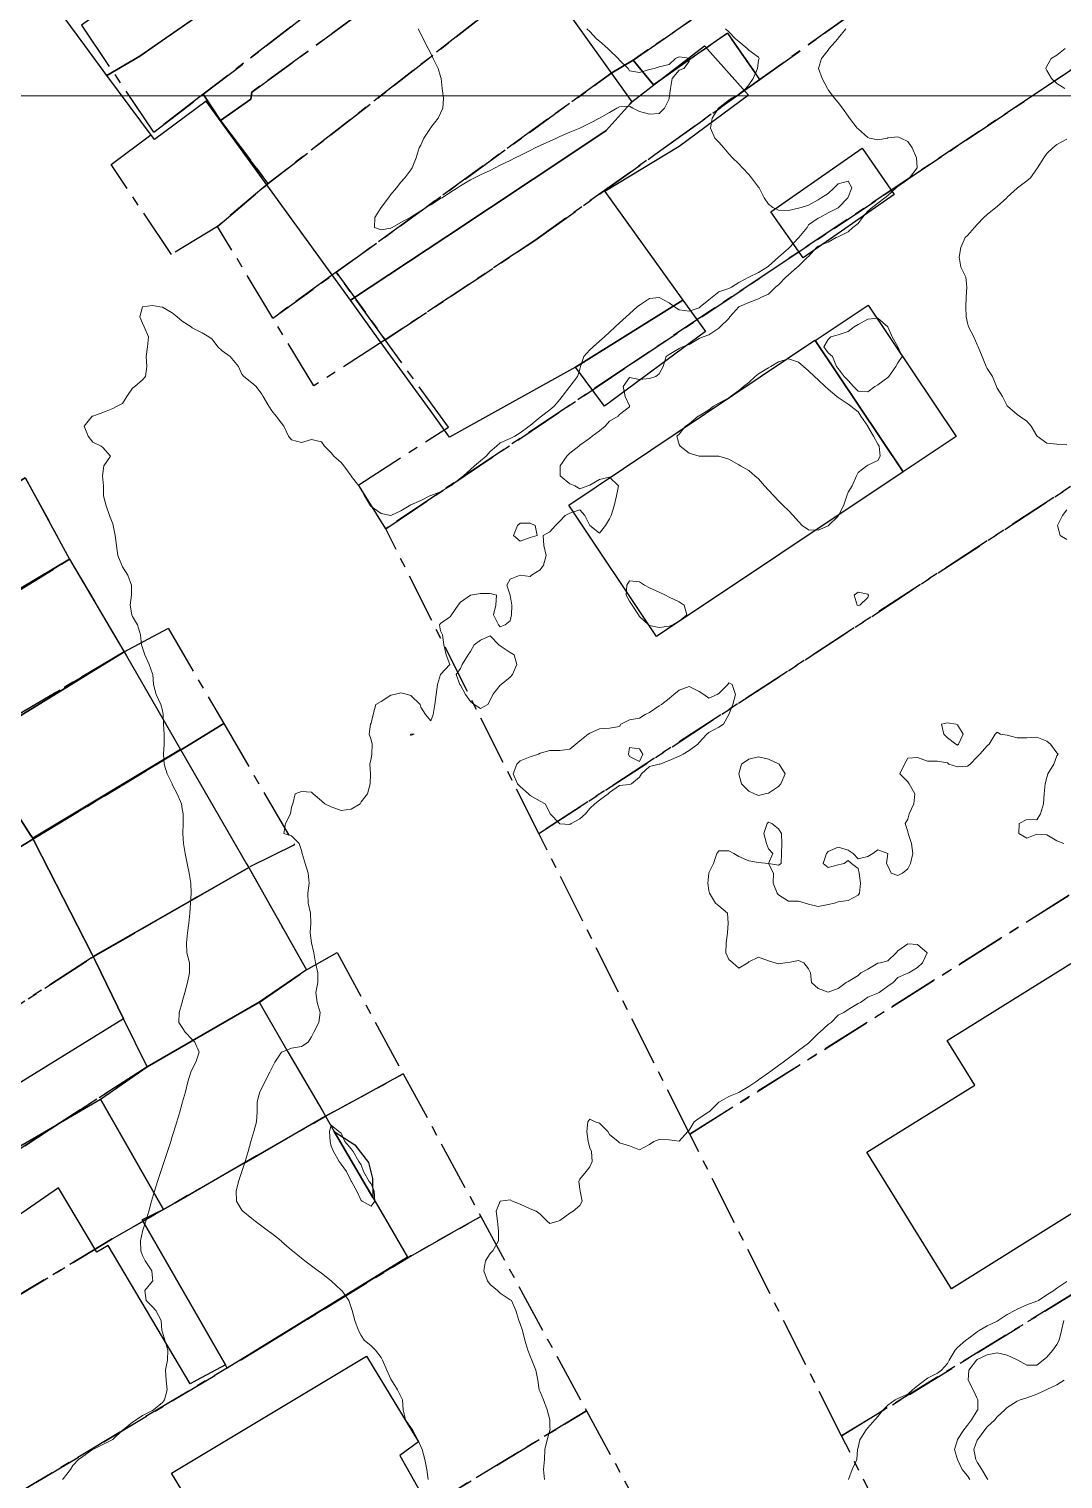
# Model space of a CAD drawing. Header units: centimetres. Extents: x 0 to 642158, y -847 to 649707.
# Drawn here: x 617301 to 617353.1, y 621317.8 to 621390.7 of the extents above; entities that cross this region are included whole.
import ezdxf

# ---------------------------------------------------------------- set-up
doc = ezdxf.new("R2010")
doc.units = ezdxf.units.CM
doc.header["$MEASUREMENT"] = 0
doc.linetypes.add('CENTERX2', pattern=[4, 2.5, -0.5, 0.5, -0.5])
doc.layers.add('MEV_grille', color=254, linetype='Continuous', lineweight=9)
doc.layers.add('WAL_topographie 0.5', color=253, linetype='Continuous', lineweight=20)
doc.layers.add('SPW_batiments', color=7, linetype='Continuous')
doc.layers.add('SPW_parcellaire cadastral', color=7, linetype='CENTERX2', lineweight=25, true_color=0xff0542)

# ---------------------------------------------------------------- blocks, each defined once
blk = doc.blocks.new('*U114')
at = {"layer": 'MEV_grille', "transparency": 33554687}
blk.add_lwpolyline([(-1338.461, 0), (1338.461, 0)], dxfattribs=at)
blk = doc.blocks.new('*U115')
at = {"layer": 'MEV_grille', "color": 0, "linetype": 'ByBlock', "lineweight": -2, "transparency": 16777216}
blk.add_blockref('*U114', (0, -1000), dxfattribs=at)

msp = doc.modelspace()

# ---------------------------------------------------------------- linework, layer by layer
at = {"layer": 'SPW_batiments'}
for points in [[(617304.961, 621388.402), (617303.471, 621390.419), (617302.803, 621391.323), (617302.478, 621391.764), (617310.443, 621397.567), (617313.057, 621398.674), (617314.946, 621399.473), (617319.055, 621402.591), (617321.153, 621399.911), (617312.618, 621393.556), (617306.619, 621389.367), (617304.961, 621388.402)], [(617331.366, 621387.069), (617331.284, 621386.977), (617330.082, 621385.629), (617328.546, 621384.607), (617322.066, 621380.297), (617317.21, 621377.093), (617309.96, 621387.099), (617307.348, 621385.17), (617306.661, 621386.1), (617304.961, 621388.402), (617306.619, 621389.367), (617307.746, 621390.154), (617312.618, 621393.556), (617321.153, 621399.911), (617322.697, 621397.941), (617323.297, 621398.384), (617323.967, 621397.444), (617331.366, 621387.069)], [(617333.935, 621377.098), (617328.534, 621373.725), (617322.202, 621370.205), (617321.356, 621371.372), (617318.715, 621375.017), (617317.21, 621377.093), (617322.066, 621380.297), (617328.546, 621384.607), (617330.082, 621385.629), (617331.284, 621386.977), (617331.366, 621387.069), (617335.031, 621389.883), (617337.247, 621387.411), (617333.75, 621384.829), (617330.008, 621382.569), (617333.935, 621377.098)], [(617338.371, 621381.537), (617342.954, 621384.733), (617344.573, 621382.413), (617339.989, 621379.216), (617338.371, 621381.537)], [(617333.935, 621377.098), (617335.072, 621375.513), (617329.987, 621371.758), (617328.534, 621373.725), (617333.935, 621377.098)], [(617345.024, 621368.458), (617340.596, 621375.059), (617343.258, 621376.845), (617347.689, 621370.24), (617345.024, 621368.458)], [(617340.596, 621375.059), (617345.024, 621368.458), (617332.618, 621360.162), (617328.194, 621366.78), (617340.582, 621375.08), (617340.596, 621375.059)], [(617303.084, 621364.06), (617294.843, 621359.155), (617292.631, 621362.898), (617292.507, 621363.108), (617300.853, 621368.161), (617303.084, 621364.06)], [(617303.195, 621363.857), (617305.729, 621359.557), (617305.828, 621359.39), (617298.213, 621354.723), (617297.68, 621354.356), (617294.843, 621359.155), (617303.084, 621364.06), (617303.195, 621363.857)], [(617305.941, 621359.195), (617308.665, 621354.477), (617301.224, 621350.014), (617301.103, 621350.203), (617298.213, 621354.723), (617305.828, 621359.39), (617305.941, 621359.195)], [(617298.213, 621354.723), (617301.103, 621350.203), (617301.224, 621350.014), (617301.313, 621349.841), (617304.203, 621344.195), (617304.271, 621344.061), (617304.37, 621343.859), (617305.801, 621340.926), (617296.813, 621335.393)], [(617311.978, 621348.734), (617312.091, 621348.539), (617304.271, 621344.061), (617304.203, 621344.195), (617301.313, 621349.841), (617301.224, 621350.014), (617308.665, 621354.477), (617311.978, 621348.734)], [(617312.197, 621348.358), (617314.997, 621343.392), (617312.614, 621341.758), (617306.982, 621338.507), (617305.801, 621340.926), (617304.37, 621343.859), (617304.271, 621344.061), (617312.091, 621348.539), (617312.197, 621348.358)], [(617359.632, 621334.948), (617347.449, 621327.346), (617343.198, 621334.212), (617348.631, 621337.596), (617347.231, 621339.829), (617353.947, 621344.013), (617359.632, 621334.948)], [(617314.061, 621339.273), (617315.798, 621336.292), (617315.952, 621336.027), (617307.799, 621331.325), (617304.643, 621336.892), (617306.982, 621338.507), (617312.614, 621341.758), (617314.061, 621339.273)], [(617307.799, 621331.325), (617306.733, 621330.808), (617310.92, 621323.51), (617309.485, 621322.74), (617309.152, 621322.562), (617305.016, 621329.524), (617304.449, 621329.191), (617302.516, 621332.424), (617299.033, 621330.024), (617297.491, 621332.335), (617297.299, 621332.623), (617298.062, 621333.061), (617304.643, 621336.892), (617307.799, 621331.325)], [(617316.401, 621335.257), (617318.332, 621331.941), (617318.975, 621330.839), (617320.084, 621328.935), (617311.017, 621323.342), (617310.92, 621323.51), (617306.733, 621330.808), (617307.799, 621331.325), (617315.952, 621336.027), (617316.401, 621335.257)], [(617317.432, 621334.593), (617318.115, 621333.693), (617318.315, 621332.893), (617318.332, 621331.941), (617316.401, 621335.257), (617317.432, 621334.593)], [(617321.106, 621316.449), (617312.383, 621311.187), (617312.229, 621311.441), (617308.2, 621318.058), (617318.016, 621323.959), (617320.634, 621319.643), (617319.7, 621318.959), (617321.106, 621316.449)]]:
    msp.add_lwpolyline(points, dxfattribs=at)
at = {"layer": 'SPW_parcellaire cadastral'}
for points in [[(617317.385, 621393.284), (617309.808, 621387.451), (617307.326, 621385.54), (617303.68, 621390.941), (617311.725, 621396.701), (617320.14, 621403.192), (617369.563, 621440.651), (617374.762, 621437.189), (617338.36, 621409.354), (617323.498, 621397.99), (617323.086, 621397.673), (617317.385, 621393.284)], [(617326.668, 621393.569), (617341.926, 621404.691), (617338.36, 621409.354), (617374.762, 621437.189), (617388.172, 621428.262), (617331.437, 621389.175), (617330.37, 621388.539), (617316.497, 621378.494), (617313.31, 621376.186), (617310.527, 621380.807), (617313.076, 621382.957), (617326.668, 621393.569)], [(617331.437, 621389.175), (617388.172, 621428.262), (617391.02, 621426.366), (617337.806, 621388.19), (617336.175, 621390.535), (617332.465, 621387.927), (617331.437, 621389.175)], [(617400.462, 621418.735), (617362.157, 621394.48), (617331.566, 621374.036), (617318.984, 621365.587), (617317.626, 621367.797), (617322.144, 621370.708), (617318.96, 621375.092), (617326.495, 621380.103), (617337.806, 621388.19), (617391.02, 621426.366), (617400.462, 621418.735)], [(617310.667, 621386.127), (617312.196, 621387.213), (617312.252, 621387.563), (617318.31, 621391.985), (617317.385, 621393.284), (617323.086, 621397.673), (617323.498, 621397.99), (617326.668, 621393.569), (617313.076, 621382.957), (617310.667, 621386.127)], [(617318.984, 621365.587), (617331.566, 621374.036), (617362.157, 621394.48), (617372.691, 621380.285), (617326.694, 621350.246), (617318.984, 621365.587)], [(617310.667, 621386.127), (617309.808, 621387.451), (617317.385, 621393.284), (617318.31, 621391.985), (617312.252, 621387.563), (617312.196, 621387.213), (617310.667, 621386.127)], [(617337.806, 621388.19), (617326.495, 621380.103), (617318.96, 621375.092), (617316.497, 621378.494), (617330.37, 621388.539), (617331.437, 621389.175), (617332.465, 621387.927), (617336.175, 621390.535), (617337.806, 621388.19)], [(617313.076, 621382.957), (617310.527, 621380.807), (617308.212, 621379.389), (617305.167, 621383.918), (617307.326, 621385.54), (617309.808, 621387.451), (617310.667, 621386.127), (617313.076, 621382.957)], [(617372.691, 621380.285), (617383.829, 621366.334), (617334.287, 621335.125), (617326.694, 621350.246), (617372.691, 621380.285)], [(617313.31, 621376.186), (617316.497, 621378.494), (617318.96, 621375.092), (617315.365, 621372.775), (617313.31, 621376.186)], [(617303.084, 621364.059), (617289.93, 621355.904), (617285.78, 621353.454), (617236.528, 621323.415), (617234.583, 621327.944), (617278.38, 621354.645), (617285.513, 621358.804), (617300.853, 621368.16), (617303.084, 621364.059)], [(617394.495, 621352.217), (617341.926, 621319.938), (617334.287, 621335.125), (617383.829, 621366.334), (617394.495, 621352.217)], [(617238.643, 621318.532), (617236.528, 621323.415), (617285.78, 621353.454), (617289.93, 621355.904), (617303.084, 621364.059), (617305.828, 621359.389), (617292.701, 621351.633), (617238.643, 621318.532)], [(617240.946, 621313.193), (617238.643, 621318.532), (617292.701, 621351.633), (617305.828, 621359.389), (617308.045, 621360.586), (617310.847, 621355.782), (617308.738, 621354.506), (617301.397, 621350.062), (617296.248, 621346.946), (617291.602, 621344.134), (617290.34, 621343.462), (617240.946, 621313.193)], [(617240.946, 621313.193), (617290.34, 621343.462), (617291.602, 621344.134), (617296.248, 621346.946), (617301.397, 621350.062), (617308.738, 621354.506), (617310.847, 621355.782), (617314.39, 621349.689), (617312.092, 621348.538), (617304.188, 621343.997), (617295.116, 621338.126), (617243.612, 621306.972), (617240.946, 621313.193)], [(617349.534, 621304.802), (617341.926, 621319.938), (617394.495, 621352.217), (617404.402, 621337.638), (617385.06, 621326.038), (617382.725, 621324.638), (617376.162, 621320.705), (617363.372, 621313.057), (617358.8, 621310.338), (617350.32, 621305.271), (617349.534, 621304.802)], [(617243.612, 621306.972), (617295.116, 621338.126), (617304.188, 621343.997), (617312.092, 621348.538), (617314.997, 621343.392), (617312.614, 621341.757), (617306.982, 621338.507), (617302.05, 621335.343), (617297.498, 621332.339), (617289.17, 621327.356), (617245.895, 621301.723), (617243.612, 621306.972)], [(617248.423, 621295.678), (617245.895, 621301.723), (617289.17, 621327.356), (617297.498, 621332.339), (617302.05, 621335.343), (617306.982, 621338.507), (617312.614, 621341.757), (617314.997, 621343.392), (617316.545, 621344.272), (617319.87, 621338.156), (617315.954, 621336.023), (617308.397, 621331.675), (617305.229, 621329.85), (617248.423, 621295.678)], [(617248.423, 621295.678), (617305.229, 621329.85), (617308.397, 621331.675), (617315.954, 621336.023), (617319.87, 621338.156), (617323.773, 621330.979), (617320.099, 621328.908), (617312.501, 621324.25), (617301.378, 621317.591), (617298.314, 621315.772), (617251.862, 621287.892), (617248.423, 621295.678)], [(617256.124, 621278.01), (617251.862, 621287.892), (617298.314, 621315.772), (617301.378, 621317.591), (617312.501, 621324.25), (617320.099, 621328.908), (617323.773, 621330.979), (617329.092, 621321.196), (617321.141, 621316.387), (617312.391, 621311.17), (617256.124, 621278.01)], [(617334.761, 621310.771), (617332.66, 621309.514), (617324.534, 621304.653), (617319.676, 621301.747), (617316.029, 621299.565), (617302.503, 621291.473), (617260.997, 621266.715), (617256.124, 621278.01), (617312.391, 621311.17), (617321.141, 621316.387), (617329.092, 621321.196), (617334.761, 621310.771)]]:
    msp.add_lwpolyline(points, dxfattribs=at)
at = {"layer": 'WAL_topographie 0.5'}
for points in [[(617336.088, 621390.75), (617336.25, 621390.598), (617336.593, 621390.25), (617336.75, 621390.103), (617337.177, 621389.75), (617337.25, 621389.676), (617337.75, 621389.313), (617337.77, 621389.25), (617337.75, 621389.167), (617337.688, 621388.75), (617337.467, 621388.25), (617337.25, 621387.929), (617337.11, 621387.75), (617336.75, 621387.466), (617336.377, 621387.25), (617336.25, 621387.159), (617335.75, 621386.772), (617335.722, 621386.75), (617335.405, 621386.25), (617335.333, 621385.75), (617335.552, 621385.25), (617335.75, 621385.04), (617335.994, 621384.75), (617336.25, 621384.46), (617336.426, 621384.25), (617336.75, 621383.945), (617336.94, 621383.75), (617337.25, 621383.413), (617337.391, 621383.25), (617337.75, 621382.782), (617337.772, 621382.75), (617338.021, 621382.25), (617338.25, 621381.922), (617338.47, 621381.75), (617338.75, 621381.621), (617339.25, 621381.6), (617339.75, 621381.715), (617339.882, 621381.75), (617340.25, 621381.88), (617340.75, 621382.14), (617340.893, 621382.25), (617341.25, 621382.452), (617341.551, 621382.75), (617341.75, 621382.943), (617342.25, 621383.088), (617342.432, 621382.75), (617342.25, 621382.272), (617342.237, 621382.25), (617341.76, 621381.75), (617341.75, 621381.742), (617341.25, 621381.49), (617340.823, 621381.25), (617340.75, 621381.226), (617340.25, 621380.882), (617340.184, 621380.75), (617339.766, 621380.25), (617339.75, 621380.233), (617339.305, 621379.75), (617339.25, 621379.694), (617338.75, 621379.252), (617338.748, 621379.25), (617338.25, 621378.804), (617338.184, 621378.75), (617337.75, 621378.489), (617337.253, 621378.25), (617337.25, 621378.249), (617336.75, 621377.978), (617336.388, 621377.75), (617336.25, 621377.68), (617335.75, 621377.505), (617335.417, 621377.25), (617335.25, 621377.114), (617334.811, 621376.75), (617334.75, 621376.709), (617334.25, 621376.538), (617333.75, 621376.61), (617333.511, 621376.75), (617333.25, 621376.963), (617332.75, 621377.224), (617332.25, 621377.182), (617331.75, 621376.844), (617331.645, 621376.75), (617331.25, 621376.403), (617331.083, 621376.25), (617330.75, 621375.946), (617330.535, 621375.75), (617330.25, 621375.488), (617329.989, 621375.25), (617329.75, 621375.037), (617329.424, 621374.75), (617329.25, 621374.595), (617328.948, 621374.25), (617328.793, 621373.75), (617328.75, 621373.612), (617328.635, 621373.25), (617328.25, 621372.753), (617328.248, 621372.75), (617327.861, 621372.25), (617327.75, 621372.1), (617327.463, 621371.75), (617327.25, 621371.575), (617326.821, 621371.25), (617326.75, 621371.197), (617326.25, 621370.787), (617326.203, 621370.75), (617325.75, 621370.41), (617325.491, 621370.25), (617325.25, 621370.124), (617324.75, 621369.906), (617324.555, 621369.75), (617324.25, 621369.471), (617324.035, 621369.25), (617323.75, 621369.004), (617323.456, 621368.75), (617323.25, 621368.577), (617322.893, 621368.25), (617322.75, 621368.128), (617322.261, 621367.75), (617322.25, 621367.741), (617321.75, 621367.455), (617321.25, 621367.267), (617321.2, 621367.25), (617320.75, 621367.016), (617320.25, 621366.785), (617320.161, 621366.75), (617319.75, 621366.486), (617319.25, 621366.26), (617318.75, 621366.354), (617318.25, 621366.706), (617318.215, 621366.75), (617317.922, 621367.25), (617317.75, 621367.562), (617317.635, 621367.75), (617317.25, 621368.238), (617317.241, 621368.25), (617316.886, 621368.75), (617316.75, 621368.921), (617316.379, 621369.25), (617316.25, 621369.404), (617315.904, 621369.75), (617315.75, 621369.96), (617315.25, 621370.08), (617314.75, 621369.936), (617314.25, 621370.068), (617314.102, 621370.25), (617313.86, 621370.75), (617313.75, 621370.895), (617313.482, 621371.25), (617313.25, 621371.521), (617313.112, 621371.75), (617312.825, 621372.25), (617312.75, 621372.365), (617312.464, 621372.75), (617312.25, 621372.938), (617311.847, 621373.25), (617311.75, 621373.375), (617311.58, 621373.75), (617311.25, 621374.157), (617311.152, 621374.25), (617310.75, 621374.55), (617310.538, 621374.75), (617310.25, 621375.125), (617310.089, 621375.25), (617309.75, 621375.444), (617309.25, 621375.706), (617309.194, 621375.75), (617308.75, 621376.036), (617308.493, 621376.25), (617308.25, 621376.448), (617307.75, 621376.735), (617307.625, 621376.75), (617307.25, 621376.822), (617306.75, 621376.75), (617306.75, 621376.75), (617306.615, 621376.25), (617306.75, 621375.937), (617306.838, 621375.75), (617307.053, 621375.25), (617307, 621374.75), (617306.942, 621374.25), (617306.961, 621373.75), (617306.896, 621373.25), (617306.75, 621373.075), (617306.368, 621372.75), (617306.25, 621372.667), (617305.956, 621372.25), (617305.75, 621371.9), (617305.477, 621371.75), (617305.25, 621371.641), (617304.75, 621371.434), (617304.25, 621371.259), (617304.221, 621371.25), (617303.821, 621370.75), (617304.016, 621370.25), (617304.25, 621369.944), (617304.662, 621369.75), (617304.75, 621369.675), (617305.136, 621369.25), (617304.808, 621368.75), (617304.75, 621368.375), (617304.736, 621368.25), (617304.75, 621368.083), (617304.779, 621367.75), (617304.787, 621367.25), (617304.913, 621366.75), (617305.094, 621366.25), (617305.25, 621365.833), (617305.268, 621365.75), (617305.369, 621365.25), (617305.434, 621364.75), (617305.5, 621364.25), (617305.706, 621363.75), (617305.75, 621363.676), (617306.018, 621363.25), (617306.191, 621362.75), (617306.188, 621362.25), (617306.136, 621361.75), (617306.215, 621361.25), (617306.25, 621361.179), (617306.505, 621360.75), (617306.653, 621360.25), (617306.705, 621359.75), (617306.75, 621359.6), (617306.859, 621359.25), (617307.077, 621358.75), (617307.25, 621358.282), (617307.261, 621358.25), (617307.311, 621357.75), (617307.438, 621357.25), (617307.672, 621356.75), (617307.75, 621356.437), (617307.794, 621356.25), (617307.799, 621355.75), (617307.837, 621355.25), (617307.847, 621354.75), (617307.803, 621354.25), (617307.84, 621353.75), (617307.986, 621353.25), (617308.235, 621352.75), (617308.25, 621352.721), (617308.493, 621352.25), (617308.706, 621351.75), (617308.75, 621351.5), (617308.792, 621351.25), (617308.79, 621350.75), (617308.776, 621350.25), (617308.814, 621349.75), (617308.9, 621349.25), (617309, 621348.75), (617309.1, 621348.25), (617309.179, 621347.75), (617309.198, 621347.25), (617309.168, 621346.75), (617309.127, 621346.25), (617309.083, 621345.75), (617309.018, 621345.25), (617308.961, 621344.75), (617308.985, 621344.25), (617309.114, 621343.75), (617309.116, 621343.25), (617309.012, 621342.75), (617308.879, 621342.25), (617308.75, 621341.778), (617308.742, 621341.75), (617308.596, 621341.25), (617308.583, 621340.75), (617308.75, 621340.483), (617308.899, 621340.25), (617309.25, 621339.888), (617309.38, 621339.75), (617309.599, 621339.25), (617309.428, 621338.75), (617309.25, 621338.402), (617309.182, 621338.25), (617309.024, 621337.75), (617308.91, 621337.25), (617308.77, 621336.75), (617308.75, 621336.683), (617308.624, 621336.25), (617308.483, 621335.75), (617308.33, 621335.25), (617308.25, 621335), (617308.167, 621334.75), (617308, 621334.25), (617307.833, 621333.75), (617307.75, 621333.5), (617307.668, 621333.25), (617307.508, 621332.75), (617307.35, 621332.25), (617307.25, 621331.917), (617307.201, 621331.75), (617307.062, 621331.25), (617306.912, 621330.75), (617306.755, 621330.25), (617306.75, 621330.224), (617306.649, 621329.75), (617306.667, 621329.25), (617306.75, 621329.026), (617306.886, 621328.75), (617307.219, 621328.25), (617307.25, 621327.875), (617307.263, 621327.75), (617307.25, 621327.732), (617306.864, 621327.25), (617306.928, 621326.75), (617307.25, 621326.441), (617307.417, 621326.25), (617307.685, 621325.75), (617307.725, 621325.25), (617307.75, 621325.167), (617307.873, 621324.75), (617308.019, 621324.25), (617308, 621323.75), (617307.912, 621323.25), (617307.936, 621322.75), (617307.984, 621322.25), (617307.862, 621321.75), (617307.75, 621321.625), (617307.298, 621321.25), (617307.25, 621321.22), (617306.75, 621320.963), (617306.437, 621320.75), (617306.25, 621320.623), (617305.771, 621320.25), (617305.75, 621320.228), (617305.25, 621319.766), (617305.219, 621319.75), (617304.75, 621319.511), (617304.25, 621319.262), (617304.232, 621319.25), (617303.75, 621318.906), (617303.531, 621318.75), (617303.25, 621318.442), (617303.122, 621318.25), (617302.75, 621317.775), (617302.723, 621317.75)], [(617342.133, 621390.75), (617341.75, 621390.274), (617341.726, 621390.25), (617341.306, 621389.75), (617341.25, 621389.669), (617340.905, 621389.25), (617340.755, 621388.75), (617340.952, 621388.25), (617341.207, 621387.75), (617341.25, 621387.683), (617341.567, 621387.25), (617341.75, 621387.033), (617341.974, 621386.75), (617342.25, 621386.357), (617342.327, 621386.25), (617342.71, 621385.75), (617342.75, 621385.708), (617343.25, 621385.284), (617343.333, 621385.25), (617343.75, 621385.157), (617344.231, 621385.25), (617344.25, 621385.254), (617344.75, 621385.313), (617344.91, 621385.25), (617345.25, 621385.078), (617345.479, 621384.75), (617345.687, 621384.25), (617345.719, 621383.75), (617345.348, 621383.25), (617345.25, 621383.171), (617344.75, 621382.818), (617344.675, 621382.75), (617344.25, 621382.355), (617344.094, 621382.25), (617343.75, 621381.973), (617343.463, 621381.75), (617343.25, 621381.564), (617342.978, 621381.25), (617342.75, 621380.945), (617342.489, 621380.75), (617342.25, 621380.529), (617341.75, 621380.284), (617341.647, 621380.25), (617341.25, 621380.012), (617340.75, 621379.813), (617340.668, 621379.75), (617340.25, 621379.296), (617340.213, 621379.25), (617339.75, 621378.806), (617339.685, 621378.75), (617339.25, 621378.367), (617339.122, 621378.25), (617338.75, 621377.871), (617338.603, 621377.75), (617338.25, 621377.387), (617337.892, 621377.25), (617337.75, 621377.164), (617337.25, 621376.969), (617336.75, 621376.752), (617336.746, 621376.75), (617336.306, 621376.25), (617336.25, 621376.167), (617335.815, 621375.75), (617335.75, 621375.683), (617335.25, 621375.35), (617334.957, 621375.25), (617334.75, 621375.167), (617334.25, 621374.86), (617333.912, 621374.75), (617333.75, 621374.661), (617333.25, 621374.365), (617333.1, 621374.25), (617332.94, 621373.75), (617332.75, 621373.386), (617332.583, 621373.25), (617332.25, 621373.15), (617331.75, 621373.104), (617331.25, 621373.204), (617330.927, 621372.75), (617331.032, 621372.25), (617331.25, 621371.778), (617331.261, 621371.75), (617331.25, 621371.719), (617330.75, 621371.343), (617330.676, 621371.25), (617330.25, 621371.004), (617330.026, 621370.75), (617329.75, 621370.51), (617329.373, 621370.25), (617329.25, 621370.148), (617328.75, 621369.794), (617328.697, 621369.75), (617328.25, 621369.4), (617328.107, 621369.25), (617327.758, 621368.75), (617327.767, 621368.25), (617328.25, 621367.849), (617328.509, 621367.75), (617328.75, 621367.599), (617329.156, 621367.75), (617329.25, 621367.775), (617329.75, 621368.06), (617330.25, 621368.184), (617330.696, 621367.75), (617330.605, 621367.25), (617330.482, 621366.75), (617330.325, 621366.25), (617330.25, 621366.083), (617330.05, 621365.75), (617329.75, 621365.375), (617329.25, 621365.75), (617329.25, 621365.75), (617329.009, 621366.25), (617328.75, 621366.538), (617328.25, 621366.375), (617328.021, 621366.25), (617327.75, 621365.967), (617327.523, 621365.75), (617327.25, 621365.434), (617326.9, 621365.25), (617326.95, 621364.75), (617327.067, 621364.25), (617326.933, 621363.75), (617326.75, 621363.521), (617326.317, 621363.25), (617326.25, 621363.187), (617325.75, 621363.25), (617325.25, 621363.05), (617325.073, 621362.75), (617325.25, 621362.25), (617325.25, 621362.25), (617325.339, 621361.75), (617325.31, 621361.25), (617325.25, 621360.95), (617325, 621360.75), (617324.75, 621360.659), (617324.667, 621360.75), (617324.417, 621361.25), (617324.525, 621361.75), (617324.562, 621362.25), (617324.25, 621362.333), (617323.75, 621362.339), (617323.25, 621362.25), (617323.25, 621362.25), (617322.75, 621361.9), (617322.625, 621361.75), (617322.298, 621361.25), (617322.25, 621361.173), (617321.75, 621360.825), (617321.687, 621360.75), (617321.75, 621360.45), (617321.841, 621360.25), (617321.908, 621359.75), (617322.032, 621359.25), (617322.219, 621358.75), (617321.75, 621358.25), (617321.75, 621358.25), (617321.593, 621357.75), (617321.521, 621357.25), (617321.454, 621356.75), (617321.38, 621356.25), (617321.25, 621355.925), (617320.99, 621356.25), (617320.75, 621356.603), (617320.726, 621356.75), (617320.25, 621357.205), (617320.077, 621357.25), (617319.75, 621357.333), (617319.411, 621357.25), (617319.25, 621357.211), (617318.75, 621356.902), (617318.485, 621356.75), (617318.355, 621356.25), (617318.25, 621355.8), (617318.229, 621355.75), (617318.15, 621355.25), (617318.25, 621354.972), (617318.311, 621354.75), (617318.284, 621354.25), (617318.25, 621354.036), (617318.185, 621353.75), (617318.229, 621353.25), (617318.208, 621352.75), (617318.071, 621352.25), (617317.75, 621351.841), (617317.694, 621351.75), (617317.25, 621351.474), (617316.75, 621351.406), (617316.25, 621351.588), (617315.926, 621351.75), (617315.75, 621351.9), (617315.338, 621352.25), (617315.25, 621352.329), (617314.75, 621352.369), (617314.438, 621352.25), (617314.306, 621351.75), (617314.25, 621351.583), (617314.19, 621351.25), (617313.941, 621350.75), (617313.865, 621350.25), (617314.25, 621350.136), (617314.628, 621349.75), (617314.75, 621349.406), (617314.782, 621349.25), (617314.926, 621348.75), (617315.079, 621348.25), (617315.127, 621347.75), (617315.074, 621347.25), (617315.087, 621346.75), (617315.198, 621346.25), (617315.219, 621345.75), (617315.183, 621345.25), (617315.25, 621344.75), (617315.25, 621344.75), (617315.375, 621344.25), (617315.457, 621343.75), (617315.571, 621343.25), (617315.568, 621342.75), (617315.468, 621342.25), (617315.534, 621341.75), (617315.68, 621341.25), (617315.617, 621340.75), (617315.362, 621340.25), (617315.25, 621340.026), (617315.087, 621339.75), (617314.75, 621339.53), (617314.25, 621339.449), (617313.765, 621339.25), (617313.75, 621339.242), (617313.411, 621338.75), (617313.25, 621338.44), (617313.154, 621338.25), (617312.903, 621337.75), (617312.75, 621337.446), (617312.654, 621337.25), (617312.522, 621336.75), (617312.52, 621336.25), (617312.486, 621335.75), (617312.35, 621335.25), (617312.25, 621334.917), (617312.201, 621334.75), (617312.062, 621334.25), (617311.91, 621333.75), (617311.75, 621333.25), (617311.75, 621333.25), (617311.587, 621332.75), (617311.463, 621332.25), (617311.471, 621331.75), (617311.75, 621331.297), (617311.789, 621331.25), (617312.25, 621330.877), (617312.417, 621330.75), (617312.75, 621330.5), (617313.083, 621330.25), (617313.25, 621330.123), (617313.72, 621329.75), (617313.75, 621329.724), (617314.25, 621329.286), (617314.292, 621329.25), (617314.75, 621328.883), (617314.917, 621328.75), (617315.25, 621328.5), (617315.583, 621328.25), (617315.75, 621328.125), (617316.25, 621327.75), (617316.25, 621327.75), (617316.75, 621327.276), (617316.782, 621327.25), (617317.134, 621326.75), (617317.25, 621326.393), (617317.292, 621326.25), (617317.436, 621325.75), (617317.625, 621325.25), (617317.75, 621324.987), (617317.905, 621324.75), (617318.25, 621324.472), (617318.472, 621324.25), (617318.75, 621323.88), (617318.817, 621323.75), (617319.041, 621323.25), (617319.25, 621322.8), (617319.276, 621322.75), (617319.583, 621322.25), (617319.75, 621321.917), (617319.827, 621321.75), (617319.867, 621321.25), (617319.98, 621320.75), (617320.25, 621320.364), (617320.327, 621320.25), (617320.606, 621319.75), (617320.75, 621319.41), (617320.814, 621319.25), (617320.961, 621318.75), (617321.05, 621318.25), (617321.115, 621317.75)], [(617329.112, 621390.75), (617329.25, 621390.607), (617329.596, 621390.25), (617329.75, 621390.132), (617330.162, 621389.75), (617330.25, 621389.671), (617330.681, 621389.25), (617330.75, 621389.171), (617331.187, 621388.75), (617331.25, 621388.636), (617331.75, 621388.555), (617332.25, 621388.701), (617332.5, 621388.75), (617332.75, 621388.831), (617333.25, 621388.958), (617333.568, 621389.25), (617333.75, 621389.342), (617334.25, 621389.277), (617334.278, 621389.25), (617334.25, 621389.098), (617333.992, 621388.75), (617333.75, 621388.662), (617333.407, 621388.25), (617333.318, 621387.75), (617333.256, 621387.25), (617333.25, 621387.228), (617333.021, 621386.75), (617332.75, 621386.49), (617332.25, 621386.46), (617331.75, 621386.593), (617331.423, 621386.75), (617331.25, 621386.855), (617330.75, 621386.829), (617330.607, 621386.75), (617330.25, 621386.529), (617329.75, 621386.25), (617329.75, 621386.25), (617329.25, 621386), (617328.75, 621385.75), (617328.75, 621385.75), (617328.25, 621385.55), (617327.75, 621385.329), (617327.583, 621385.25), (617327.25, 621385.1), (617326.75, 621384.878), (617326.5, 621384.75), (617326.25, 621384.622), (617325.75, 621384.378), (617325.5, 621384.25), (617325.25, 621384.122), (617324.75, 621383.878), (617324.5, 621383.75), (617324.25, 621383.622), (617323.75, 621383.393), (617323.45, 621383.25), (617323.25, 621383.147), (617322.75, 621382.85), (617322.595, 621382.75), (617322.25, 621382.528), (617321.819, 621382.25), (617321.75, 621382.206), (617321.25, 621381.89), (617321.028, 621381.75), (617320.75, 621381.58), (617320.25, 621381.267), (617320.217, 621381.25), (617319.75, 621381.009), (617319.309, 621380.75), (617319.25, 621380.718), (617318.75, 621380.632), (617318.417, 621380.75), (617318.444, 621381.25), (617318.75, 621381.75), (617318.75, 621381.75), (617319.128, 621382.25), (617319.25, 621382.411), (617319.534, 621382.75), (617319.75, 621383.026), (617319.947, 621383.25), (617320.25, 621383.65), (617320.321, 621383.75), (617320.523, 621384.25), (617320.667, 621384.75), (617320.75, 621384.9), (617320.902, 621385.25), (617321.232, 621385.75), (617321.25, 621385.776), (617321.625, 621386.25), (617321.75, 621386.5), (617321.865, 621386.75), (617321.886, 621387.25), (617321.829, 621387.75), (617321.779, 621388.25), (617321.75, 621388.35), (617321.625, 621388.75), (617321.375, 621389.25), (617321.25, 621389.5), (617321.125, 621389.75), (617320.875, 621390.25), (617320.75, 621390.5), (617320.625, 621390.75)], [(617353.177, 621389.75), (617352.75, 621389.414), (617352.464, 621389.25), (617352.25, 621388.875), (617352.198, 621388.75), (617352.25, 621388.65), (617352.488, 621388.25), (617352.75, 621388), (617353.157, 621387.75)], [(617353.25, 621385.192), (617352.75, 621384.927), (617352.557, 621384.75), (617352.25, 621384.469), (617352.096, 621384.25), (617351.786, 621383.75), (617351.75, 621383.697), (617351.422, 621383.25), (617351.25, 621383.092), (617350.781, 621382.75), (617350.75, 621382.726), (617350.25, 621382.269), (617350.233, 621382.25), (617349.75, 621381.809), (617349.681, 621381.75), (617349.25, 621381.408), (617349.085, 621381.25), (617348.75, 621380.897), (617348.603, 621380.75), (617348.25, 621380.354), (617348.138, 621380.25), (617347.92, 621379.75), (617347.841, 621379.25), (617347.917, 621378.75), (617348.179, 621378.25), (617348.222, 621377.75), (617348.199, 621377.25), (617348.175, 621376.75), (617348.183, 621376.25), (617348.25, 621375.954), (617348.309, 621375.75), (617348.585, 621375.25), (617348.75, 621374.839), (617348.799, 621374.75), (617349, 621374.25), (617349.199, 621373.75), (617349.25, 621373.653), (617349.516, 621373.25), (617349.715, 621372.75), (617349.75, 621372.668), (617350.014, 621372.25), (617350.25, 621371.778), (617350.277, 621371.75), (617350.75, 621371.337), (617350.881, 621371.25), (617351.25, 621371.004), (617351.469, 621370.75), (617351.75, 621370.262), (617351.76, 621370.25), (617352.25, 621369.888), (617352.75, 621369.849), (617353.25, 621369.82)], [(617343.596, 621372.75), (617343.25, 621372.485), (617342.75, 621372.511), (617342.521, 621372.75), (617342.25, 621373.046), (617342.046, 621373.25), (617341.75, 621373.656), (617341.675, 621373.75), (617341.464, 621374.25), (617341.25, 621374.438), (617341.033, 621374.75), (617341.25, 621375.107), (617341.375, 621375.25), (617341.75, 621375.347), (617342.25, 621375.519), (617342.548, 621375.75), (617342.75, 621375.86), (617343.25, 621376.143), (617343.75, 621376.185), (617344.25, 621375.75), (617344.25, 621375.75), (617344.464, 621375.25), (617344.75, 621374.75), (617344.75, 621374.75), (617344.976, 621374.25), (617344.75, 621373.946), (617344.648, 621373.75), (617344.297, 621373.25), (617344.25, 621373.202), (617343.75, 621372.837), (617343.596, 621372.75)], [(617341.26, 621365.75), (617341.25, 621365.742), (617340.75, 621365.519), (617340.25, 621365.536), (617339.932, 621365.75), (617339.75, 621365.95), (617339.485, 621366.25), (617339.25, 621366.508), (617339, 621366.75), (617338.75, 621367), (617338.508, 621367.25), (617338.25, 621367.536), (617338.05, 621367.75), (617337.75, 621368.096), (617337.55, 621368.25), (617337.25, 621368.523), (617336.833, 621368.75), (617336.75, 621368.806), (617336.25, 621369.096), (617335.75, 621369.25), (617335.25, 621369.25), (617334.75, 621369.25), (617334.75, 621369.25), (617334.25, 621369.393), (617333.796, 621369.75), (617333.75, 621369.833), (617333.631, 621370.25), (617333.75, 621370.354), (617334.067, 621370.75), (617334.25, 621370.865), (617334.712, 621371.25), (617334.75, 621371.271), (617335.25, 621371.581), (617335.472, 621371.75), (617335.75, 621371.912), (617336.25, 621372.181), (617336.342, 621372.25), (617336.75, 621372.542), (617336.984, 621372.75), (617337.25, 621372.948), (617337.583, 621373.25), (617337.75, 621373.377), (617338.25, 621373.684), (617338.365, 621373.75), (617338.75, 621373.988), (617339.25, 621374.145), (617339.75, 621373.967), (617340.01, 621373.75), (617340.25, 621373.543), (617340.553, 621373.25), (617340.75, 621373.078), (617341.1, 621372.75), (617341.25, 621372.621), (617341.683, 621372.25), (617341.75, 621372.2), (617342.25, 621371.865), (617342.393, 621371.75), (617342.75, 621371.472), (617342.886, 621371.25), (617343.239, 621370.75), (617343.25, 621370.734), (617343.523, 621370.25), (617343.75, 621369.847), (617343.806, 621369.75), (617343.863, 621369.25), (617343.75, 621369.017), (617343.25, 621368.794), (617343.194, 621368.75), (617342.75, 621368.417), (617342.668, 621368.25), (617342.452, 621367.75), (617342.25, 621367.435), (617342.182, 621367.25), (617342.018, 621366.75), (617341.771, 621366.25), (617341.75, 621366.222), (617341.26, 621365.75)], [(617353.25, 621366.545), (617353.04, 621366.25), (617352.794, 621365.75), (617352.913, 621365.25), (617353.25, 621365.051)], [(617326.25, 621365.141), (617326.6, 621365.25), (617326.506, 621365.75), (617326.25, 621365.866), (617325.75, 621365.869), (617325.609, 621365.75), (617325.417, 621365.25), (617325.75, 621364.957), (617326.25, 621365.141)], [(617333.425, 621360.75), (617333.25, 621360.684), (617332.75, 621360.615), (617332.25, 621360.718), (617332.2, 621360.75), (617331.75, 621361.179), (617331.707, 621361.25), (617331.384, 621361.75), (617331.25, 621361.95), (617331.081, 621362.25), (617331.123, 621362.75), (617331.25, 621362.962), (617331.75, 621362.921), (617332.009, 621362.75), (617332.25, 621362.623), (617332.75, 621362.393), (617333.068, 621362.25), (617333.25, 621362.155), (617333.75, 621361.906), (617334.009, 621361.75), (617334.143, 621361.25), (617333.75, 621360.936), (617333.425, 621360.75)], [(617342.844, 621361.75), (617342.75, 621361.723), (617342.705, 621361.75), (617342.55, 621362.25), (617342.75, 621362.402), (617343.25, 621362.296), (617343.281, 621362.25), (617343.25, 621362.132), (617342.844, 621361.75)], [(617324.12, 621356.75), (617323.75, 621356.542), (617323.438, 621356.75), (617323.25, 621356.896), (617323, 621357.25), (617322.75, 621357.718), (617322.722, 621357.75), (617322.528, 621358.25), (617322.75, 621358.558), (617322.839, 621358.75), (617323.135, 621359.25), (617323.25, 621359.417), (617323.444, 621359.75), (617323.75, 621359.987), (617324.25, 621360.2), (617324.685, 621359.75), (617324.75, 621359.693), (617325.25, 621359.369), (617325.442, 621359.25), (617325.579, 621358.75), (617325.364, 621358.25), (617325.25, 621358.121), (617324.79, 621357.75), (617324.75, 621357.719), (617324.375, 621357.25), (617324.25, 621356.956), (617324.12, 621356.75)], [(617328.321, 621350.75), (617328.25, 621350.712), (617327.75, 621350.742), (617327.736, 621350.75), (617327.267, 621351.25), (617327.25, 621351.294), (617327.011, 621351.75), (617326.75, 621351.889), (617326.25, 621352.168), (617326.162, 621352.25), (617325.75, 621352.617), (617325.624, 621352.75), (617325.4, 621353.25), (617325.575, 621353.75), (617325.75, 621353.909), (617326.25, 621354.11), (617326.667, 621354.25), (617326.75, 621354.293), (617327.25, 621354.427), (617327.75, 621354.435), (617328.25, 621354.496), (617328.558, 621354.75), (617328.75, 621354.909), (617329.171, 621355.25), (617329.25, 621355.303), (617329.75, 621355.519), (617330.25, 621355.548), (617330.75, 621355.635), (617330.822, 621355.75), (617331.25, 621355.975), (617331.75, 621356.064), (617332.036, 621356.25), (617332.25, 621356.337), (617332.75, 621356.672), (617332.854, 621356.75), (617333.25, 621357.044), (617333.483, 621357.25), (617333.75, 621357.475), (617334.25, 621357.649), (617334.75, 621357.394), (617335, 621357.25), (617335.25, 621357.058), (617335.662, 621357.25), (617335.75, 621357.297), (617336.196, 621357.75), (617336.25, 621357.833), (617336.417, 621357.75), (617336.58, 621357.25), (617336.452, 621356.75), (617336.25, 621356.25), (617336.25, 621356.25), (617335.98, 621355.75), (617335.75, 621355.611), (617335.25, 621355.339), (617335.148, 621355.25), (617334.75, 621354.832), (617334.688, 621354.75), (617334.25, 621354.424), (617333.948, 621354.25), (617333.75, 621354.149), (617333.25, 621353.927), (617332.785, 621353.75), (617332.75, 621353.738), (617332.25, 621353.63), (617331.863, 621353.25), (617331.75, 621353.083), (617331.35, 621352.75), (617331.25, 621352.716), (617330.75, 621352.675), (617330.25, 621352.324), (617330.174, 621352.25), (617329.75, 621351.929), (617329.509, 621351.75), (617329.25, 621351.512), (617329.044, 621351.25), (617328.75, 621350.986), (617328.321, 621350.75)], [(617347.75, 621354.7), (617347.803, 621354.75), (617348.033, 621355.25), (617347.75, 621355.714), (617347.679, 621355.75), (617347.25, 621355.829), (617346.95, 621355.75), (617347.075, 621355.25), (617347.25, 621355.066), (617347.679, 621354.75), (617347.75, 621354.7)], [(617320.417, 621355.25), (617320.25, 621355.188), (617320.23, 621355.25), (617320.25, 621355.258), (617320.417, 621355.25)], [(617353.107, 621349.75), (617352.75, 621349.882), (617352.25, 621350.191), (617351.75, 621350.212), (617351.25, 621350.024), (617350.838, 621350.25), (617350.85, 621350.75), (617351.25, 621350.95), (617351.75, 621350.942), (617351.932, 621351.25), (617352.087, 621351.75), (617352.115, 621352.25), (617352.16, 621352.75), (617352.25, 621353.078), (617352.304, 621353.25), (617352.598, 621353.75), (617352.75, 621354.17), (617352.815, 621354.25), (617352.75, 621354.321), (617352.426, 621354.75), (617352.25, 621354.898), (617351.75, 621355.096), (617351.25, 621355.06), (617350.75, 621355.065), (617350.25, 621355.196), (617349.917, 621355.25), (617349.75, 621355.357), (617349.65, 621355.25), (617349.344, 621354.75), (617349.25, 621354.659), (617348.885, 621354.25), (617348.75, 621354.111), (617348.399, 621353.75), (617348.25, 621353.638), (617347.75, 621353.615), (617347.317, 621353.75), (617347.25, 621353.817), (617346.75, 621353.9), (617346.25, 621353.896), (617345.75, 621354.083), (617345.25, 621354.042), (617345.083, 621353.75), (617344.85, 621353.25), (617345.25, 621352.85), (617345.317, 621352.75), (617345.612, 621352.25), (617345.559, 621351.75), (617345.328, 621351.25), (617345.25, 621350.969), (617345.12, 621350.75), (617345.25, 621350.361), (617345.271, 621350.25), (617345.448, 621349.75), (617345.5, 621349.25), (617345.396, 621348.75), (617345.25, 621348.471), (617344.986, 621348.25), (617344.75, 621348.137), (617344.423, 621348.25), (617344.25, 621348.625), (617344.185, 621348.75), (617344.25, 621349.25), (617343.75, 621349.425), (617343.5, 621349.25), (617343.25, 621349.091), (617342.75, 621348.972), (617342.5, 621349.25), (617342.25, 621349.417), (617341.75, 621349.573), (617341.25, 621349.345), (617341.17, 621349.25), (617341, 621348.75), (617341.25, 621348.542), (617341.75, 621348.685), (617342.05, 621348.75), (617342.25, 621348.893), (617342.417, 621348.75), (617342.75, 621348.5), (617342.813, 621348.25), (617342.875, 621347.75), (617342.827, 621347.25), (617342.75, 621347.148), (617342.25, 621346.886), (617341.75, 621346.809), (617341.574, 621346.75), (617341.25, 621346.685), (617340.75, 621346.583), (617340.25, 621346.697), (617340.096, 621346.75), (617339.75, 621346.842), (617339.25, 621346.843), (617338.75, 621347.17), (617338.675, 621347.25), (617338.476, 621347.75), (617338.491, 621348.25), (617338.25, 621348.75), (617338.25, 621348.75), (617337.75, 621348.792), (617337.25, 621348.885), (617336.75, 621349.096), (617336.5, 621349.25), (617336.25, 621349.378), (617335.75, 621349.375), (617335.647, 621349.25), (617335.471, 621348.75), (617335.25, 621348.275), (617335.24, 621348.25), (617335.197, 621347.75), (617335.25, 621347.393), (617335.279, 621347.25), (617335.573, 621346.75), (617335.75, 621346.613), (617336.189, 621346.25), (617336.219, 621345.75), (617336.184, 621345.25), (617336.124, 621344.75), (617336.094, 621344.25), (617336.25, 621343.905), (617336.447, 621343.75), (617336.75, 621343.48), (617337.205, 621343.75), (617337.25, 621343.79), (617337.75, 621344.036), (617338.25, 621343.841), (617338.583, 621343.75), (617338.75, 621343.693), (617339.083, 621343.75), (617339.25, 621343.768), (617339.75, 621343.858), (617340.025, 621343.75), (617340.25, 621343.45), (617340.361, 621343.25), (617340.417, 621342.75), (617340.75, 621342.446), (617341.25, 621342.27), (617341.75, 621342.462), (617342.145, 621342.75), (617342.25, 621342.807), (617342.75, 621343.111), (617342.897, 621343.25), (617343.25, 621343.432), (617343.75, 621343.727), (617343.875, 621343.75), (617344.25, 621343.854), (617344.676, 621344.25), (617344.75, 621344.341), (617345.25, 621344.7), (617345.75, 621344.67), (617346.237, 621344.25), (617346, 621343.75), (617345.75, 621343.509), (617345.313, 621343.25), (617345.25, 621343.219), (617344.75, 621343.009), (617344.523, 621342.75), (617344.25, 621342.57), (617343.817, 621342.25), (617343.75, 621342.214), (617343.25, 621342.01), (617342.871, 621341.75), (617342.75, 621341.692), (617342.25, 621341.39), (617342.043, 621341.25), (617341.75, 621341.115), (617341.396, 621340.75), (617341.25, 621340.648), (617340.834, 621340.25), (617340.75, 621340.182), (617340.306, 621339.75), (617340.25, 621339.704), (617339.75, 621339.326), (617339.661, 621339.25), (617339.25, 621338.952), (617338.99, 621338.75), (617338.75, 621338.582), (617338.304, 621338.25), (617338.25, 621338.207), (617337.75, 621337.855), (617337.611, 621337.75), (617337.25, 621337.526), (617336.806, 621337.25), (617336.75, 621337.219), (617336.25, 621337.026), (617335.772, 621336.75), (617335.75, 621336.736), (617335.26, 621336.25), (617335.25, 621336.242), (617334.75, 621335.922), (617334.506, 621335.75), (617334.25, 621335.321), (617334.193, 621335.25), (617333.75, 621334.768), (617333.25, 621334.838), (617332.75, 621334.863), (617332.481, 621334.75), (617332.25, 621334.6), (617331.75, 621334.341), (617331.25, 621334.536), (617330.75, 621334.694), (617330.679, 621334.75), (617330.25, 621335.11), (617330.158, 621335.25), (617329.75, 621335.681), (617329.522, 621335.75), (617329.25, 621335.886), (617329.162, 621335.75), (617329.101, 621335.25), (617329.172, 621334.75), (617329.25, 621334.438), (617329.333, 621334.25), (617329.379, 621333.75), (617329.25, 621333.485), (617329.076, 621333.25), (617328.75, 621332.855), (617328.697, 621332.75), (617328.75, 621332.35), (617328.769, 621332.25), (617328.868, 621331.75), (617328.75, 621331.528), (617328.417, 621331.25), (617328.25, 621331.146), (617327.75, 621330.783), (617327.667, 621330.75), (617327.25, 621330.631), (617327.111, 621330.75), (617326.75, 621331.092), (617326.563, 621331.25), (617326.25, 621331.372), (617325.75, 621331.601), (617325.361, 621331.75), (617325.25, 621331.813), (617324.75, 621331.75), (617324.75, 621331.75), (617324.539, 621331.25), (617324.615, 621330.75), (617324.653, 621330.25), (617324.664, 621329.75), (617324.382, 621329.25), (617324.25, 621329.121), (617324.015, 621328.75), (617323.922, 621328.25), (617324.102, 621327.75), (617324.25, 621327.56), (617324.61, 621327.25), (617324.75, 621327.118), (617325.25, 621326.793), (617325.319, 621326.75), (617325.53, 621326.25), (617325.689, 621325.75), (617325.75, 621325.577), (617325.871, 621325.25), (617325.994, 621324.75), (617326.136, 621324.25), (617326.25, 621323.95), (617326.339, 621323.75), (617326.545, 621323.25), (617326.645, 621322.75), (617326.715, 621322.25), (617326.75, 621322.154), (617326.922, 621321.75), (617327.11, 621321.25), (617327.239, 621320.75), (617327.25, 621320.417), (617327.259, 621320.25), (617327.25, 621320.226), (617327.107, 621319.75), (617326.996, 621319.25), (617326.973, 621318.75), (617326.928, 621318.25), (617326.975, 621317.75)], [(617331.75, 621353.875), (617331.917, 621354.25), (617331.75, 621354.515), (617331.25, 621354.583), (617331.209, 621354.25), (617331.25, 621354.132), (617331.75, 621353.875)], [(617337.75, 621352.164), (617338.083, 621352.25), (617338.25, 621352.281), (617338.75, 621352.625), (617338.859, 621352.75), (617339.083, 621353.25), (617338.774, 621353.75), (617338.75, 621353.761), (617338.25, 621353.99), (617337.75, 621354.114), (617337.25, 621353.989), (617336.886, 621353.75), (617336.761, 621353.25), (617336.883, 621352.75), (617337.25, 621352.383), (617337.533, 621352.25), (617337.75, 621352.164)], [(617338.75, 621348.662), (617338.887, 621348.75), (617338.902, 621349.25), (617338.912, 621349.75), (617338.901, 621350.25), (617338.75, 621350.488), (617338.406, 621350.75), (617338.25, 621350.817), (617338.186, 621350.75), (617338.013, 621350.25), (617338.153, 621349.75), (617338.25, 621349.477), (617338.458, 621349.25), (617338.25, 621348.75), (617338.75, 621348.662)], [(617318.25, 621331.495), (617318.437, 621331.75), (617318.408, 621332.25), (617318.25, 621332.628), (617318.15, 621332.75), (617317.861, 621333.25), (617317.75, 621333.574), (617317.63, 621333.75), (617317.349, 621334.25), (617317.25, 621334.386), (617316.93, 621334.75), (617316.75, 621335.172), (617316.631, 621335.25), (617316.25, 621335.583), (617316.152, 621335.25), (617316.195, 621334.75), (617316.25, 621334.512), (617316.367, 621334.25), (617316.652, 621333.75), (617316.75, 621333.609), (617317.008, 621333.25), (617317.25, 621332.766), (617317.26, 621332.75), (617317.53, 621332.25), (617317.75, 621331.784), (617317.798, 621331.75), (617318.25, 621331.495)], [(617353.25, 621327.706), (617352.75, 621327.374), (617352.594, 621327.25), (617352.25, 621327.04), (617351.826, 621326.75), (617351.75, 621326.714), (617351.25, 621326.527), (617350.75, 621326.312), (617350.643, 621326.25), (617350.25, 621326.045), (617349.803, 621325.75), (617349.75, 621325.719), (617349.25, 621325.483), (617348.853, 621325.25), (617348.75, 621325.185), (617348.25, 621324.811), (617348.181, 621324.75), (617347.75, 621324.38), (617347.638, 621324.25), (617347.344, 621323.75), (617347.25, 621323.579), (617346.947, 621323.25), (617346.75, 621323.102), (617346.25, 621322.85), (617346.111, 621322.75), (617345.75, 621322.458), (617345.498, 621322.25), (617345.25, 621322.045), (617344.75, 621321.825), (617344.627, 621321.75), (617344.25, 621321.485), (617344.02, 621321.25), (617343.75, 621320.915), (617343.588, 621320.75), (617343.25, 621320.339), (617343.157, 621320.25), (617342.841, 621319.75), (617342.75, 621319.35), (617342.72, 621319.25), (617342.692, 621318.75), (617342.453, 621318.25), (617342.271, 621317.75)], [(617353.097, 621325.75), (617352.996, 621325.25), (617352.877, 621324.75), (617352.75, 621324.534), (617352.555, 621324.25), (617352.25, 621323.895), (617352.068, 621323.75), (617351.75, 621323.5), (617351.25, 621323.496), (617350.793, 621323.75), (617350.75, 621323.763), (617350.25, 621324.004), (617349.75, 621324.123), (617349.25, 621324.018), (617348.75, 621323.779), (617348.709, 621323.75), (617348.317, 621323.25), (617348.286, 621322.75), (617348.544, 621322.25), (617348.75, 621321.825), (617348.779, 621321.75), (617348.77, 621321.25), (617348.75, 621321.21), (617348.458, 621320.75), (617348.25, 621320.475), (617348.067, 621320.25), (617347.75, 621319.754), (617347.748, 621319.75), (617347.603, 621319.25), (617347.748, 621318.75), (617347.75, 621318.747), (617347.998, 621318.25), (617348.25, 621317.931), (617348.375, 621317.75)], [(617353.12, 621322.75), (617352.75, 621322.508), (617352.25, 621322.267), (617352.211, 621322.25), (617351.75, 621322.045), (617351.25, 621321.86), (617350.9, 621321.75), (617350.75, 621321.684), (617350.25, 621321.361), (617350.144, 621321.25), (617349.75, 621320.895), (617349.63, 621320.75), (617349.25, 621320.398), (617349.128, 621320.25), (617348.762, 621319.75), (617348.75, 621319.723), (617348.578, 621319.25), (617348.675, 621318.75), (617348.75, 621318.617), (617348.972, 621318.25), (617349.25, 621317.802), (617349.282, 621317.75)]]:
    msp.add_lwpolyline(points, dxfattribs=at)

# ---------------------------------------------------------------- block references
at = {"layer": 'MEV_grille', "transparency": 33554687}
msp.add_blockref('*U115', (616669.481, 622387.381), dxfattribs=at)

doc.saveas('drawing.dxf')
